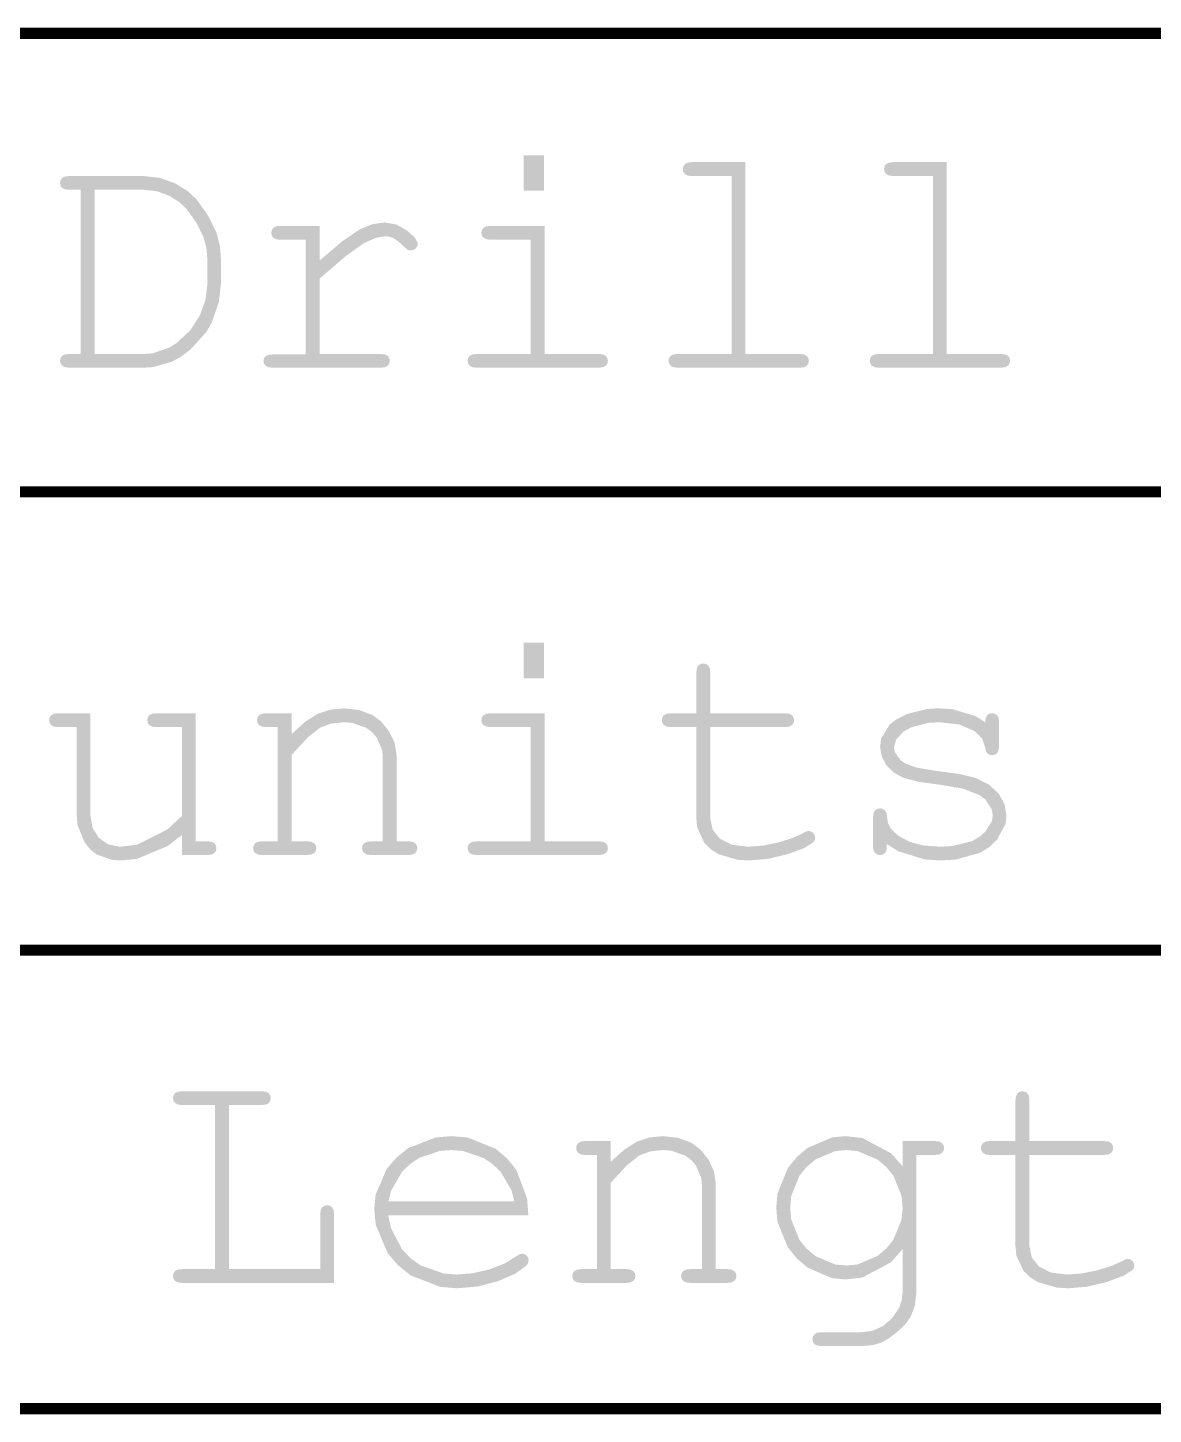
# Model space of a CAD drawing. Extents: x 0 to 13284, y 0 to 3969.
# Drawn here: x 9771.6 to 10168, y 3480.5 to 3968.7 of the extents above; entities that cross this region are included whole.
import ezdxf

# ---------------------------------------------------------------- set-up
doc = ezdxf.new("R2010")
doc.units = 0
doc.layers.add('DRILL_SYMBOLS', color=255, linetype='CONTINUOUS')

msp = doc.modelspace()

# ---------------------------------------------------------------- hatches: boundary and pattern name
at = {"layer": 'DRILL_SYMBOLS'}
for points in [[(9953.413071, 3923.75874), (9953.413071, 3911.244134), (9946.26185, 3911.244134), (9946.26185, 3923.75874)], [(10024.348425, 3921.336535), (10024.348425, 3853.80378), (10043.379843, 3853.80378), (10044.90815, 3853.637992), (10045.917362, 3853.140591), (10046.479685, 3852.369213), (10046.667087, 3851.381614), (10046.479685, 3850.430039), (10045.917362, 3849.651496), (10044.90815, 3849.132441), (10043.379843, 3848.959449), (10000.472598, 3848.959449), (9998.987598, 3849.132441), (9997.992756, 3849.651496), (9997.430472, 3850.430039), (9997.243031, 3851.381614), (9997.430472, 3852.369213), (9997.992756, 3853.140591), (9998.987598, 3853.637992), (10000.472598, 3853.80378), (10019.504055, 3853.80378), (10019.504055, 3916.434528), (10005.547677, 3916.434528), (10004.055433, 3916.60752), (10003.038976, 3917.126575), (10002.455039, 3917.919528), (10002.260433, 3918.91437), (10002.447835, 3919.865945), (10003.010157, 3920.644488), (10004.01937, 3921.163543), (10005.547677, 3921.336535)], [(10095.226102, 3921.336535), (10095.226102, 3853.80378), (10114.25752, 3853.80378), (10115.785827, 3853.637992), (10116.795039, 3853.140591), (10117.357362, 3852.369213), (10117.544764, 3851.381614), (10117.357362, 3850.430039), (10116.795039, 3849.651496), (10115.785827, 3849.132441), (10114.25752, 3848.959449), (10071.350276, 3848.959449), (10069.865276, 3849.132441), (10068.870433, 3849.651496), (10068.30815, 3850.430039), (10068.120709, 3851.381614), (10068.30815, 3852.369213), (10068.870433, 3853.140591), (10069.865276, 3853.637992), (10071.350276, 3853.80378), (10090.381732, 3853.80378), (10090.381732, 3916.434528), (10076.425354, 3916.434528), (10074.93311, 3916.60752), (10073.916654, 3917.126575), (10073.332717, 3917.919528), (10073.13811, 3918.91437), (10073.325512, 3919.865945), (10073.887835, 3920.644488), (10074.897047, 3921.163543), (10076.425354, 3921.336535)], [(9790.261772, 3853.80378), (9812.695787, 3853.80378), (9815.703701, 3854.05252), (9821.427559, 3856.042165), (9824.143504, 3857.78311), (9828.814843, 3862.158898), (9832.159764, 3867.327638), (9834.171024, 3872.85685), (9834.841457, 3878.313976), (9834.841457, 3887.079961), (9834.481024, 3891.333189), (9833.399685, 3895.09626), (9830.890984, 3900.099213), (9827.517244, 3904.842638), (9824.950866, 3907.272047), (9821.404134, 3909.485157), (9817.208543, 3911.063898), (9812.695787, 3911.590157), (9795.106142, 3911.590157), (9795.106142, 3853.80378), (9790.261772, 3853.80378), (9790.261772, 3911.590157), (9786.167126, 3911.590157), (9784.682087, 3911.755945), (9783.687283, 3912.253386), (9783.125, 3913.024724), (9782.937559, 3914.012323), (9783.125, 3914.999961), (9783.687283, 3915.771299), (9784.682087, 3916.268701), (9786.167126, 3916.434528), (9812.234409, 3916.434528), (9818.080827, 3915.800118), (9823.39378, 3913.897008), (9827.841654, 3911.186457), (9831.092835, 3908.129882), (9835.100984, 3902.492559), (9838.013386, 3896.538031), (9839.267717, 3891.693661), (9839.685827, 3886.04189), (9839.685827, 3879.352047), (9838.864016, 3872.027835), (9836.398583, 3864.934291), (9834.481024, 3861.556929), (9829.002283, 3855.472638), (9825.441102, 3852.765709), (9822.474646, 3851.100472), (9815.871299, 3849.197323), (9812.234409, 3848.959449), (9786.167126, 3848.959449), (9784.682087, 3849.132441), (9783.687283, 3849.651496), (9783.125, 3850.430039), (9782.937559, 3851.381614), (9783.125, 3852.369213), (9783.687283, 3853.140591), (9784.682087, 3853.637992), (9786.167126, 3853.80378)], [(9874.346102, 3898.90252), (9874.346102, 3886.67626), (9882.614685, 3893.690512), (9888.504331, 3897.662598), (9893.024291, 3899.500866), (9897.183819, 3900.113622), (9901.357756, 3899.385512), (9905.228937, 3897.20122), (9908.01878, 3894.642087), (9908.948701, 3892.789409), (9908.768504, 3891.787362), (9908.227835, 3890.972756), (9907.413228, 3890.432087), (9906.411181, 3890.25189), (9905.877717, 3890.302323), (9905.430787, 3890.45374), (9904.854094, 3890.879055), (9903.931339, 3891.751339), (9902.042598, 3893.452598), (9900.413425, 3894.519528), (9898.928386, 3895.081811), (9897.472205, 3895.269252), (9893.975866, 3894.634882), (9889.830787, 3892.731732), (9883.724843, 3888.36315), (9874.346102, 3880.33248), (9874.346102, 3853.80378), (9895.799724, 3853.80378), (9897.327992, 3853.637992), (9898.337244, 3853.140591), (9898.899528, 3852.369213), (9899.086969, 3851.381614), (9898.899528, 3850.430039), (9898.337244, 3849.651496), (9897.327992, 3849.132441), (9895.799724, 3848.959449), (9857.794528, 3848.959449), (9856.309488, 3849.125236), (9855.314685, 3849.622638), (9854.752362, 3850.379567), (9854.564961, 3851.323937), (9854.745157, 3852.225039), (9855.285827, 3852.967559), (9856.273465, 3853.464961), (9857.794528, 3853.630787), (9869.501732, 3853.630787), (9869.501732, 3894.000472), (9860.562756, 3894.000472), (9859.077717, 3894.173504), (9858.082874, 3894.692559), (9857.520591, 3895.485512), (9857.33315, 3896.480354), (9857.513386, 3897.431929), (9858.054055, 3898.210472), (9859.041654, 3898.729528), (9860.562756, 3898.90252)], [(9953.586063, 3898.90252), (9953.586063, 3853.80378), (9972.61752, 3853.80378), (9974.145787, 3853.637992), (9975.155039, 3853.140591), (9975.717323, 3852.369213), (9975.904764, 3851.381614), (9975.717323, 3850.430039), (9975.155039, 3849.651496), (9974.145787, 3849.132441), (9972.61752, 3848.959449), (9929.710276, 3848.959449), (9928.225236, 3849.132441), (9927.230433, 3849.651496), (9926.66815, 3850.430039), (9926.480709, 3851.381614), (9926.66815, 3852.369213), (9927.230433, 3853.140591), (9928.225236, 3853.637992), (9929.710276, 3853.80378), (9948.741732, 3853.80378), (9948.741732, 3894.000472), (9934.612323, 3894.000472), (9933.120079, 3894.173504), (9932.103622, 3894.692559), (9931.519724, 3895.471102), (9931.325079, 3896.422677), (9931.51252, 3897.41748), (9932.074803, 3898.210472), (9933.084055, 3898.729528), (9934.612323, 3898.90252)], [(9953.413071, 3752.16248), (9953.413071, 3739.647874), (9946.26185, 3739.647874), (9946.26185, 3752.16248)], [(10011.949134, 3727.30626), (10038.247126, 3727.30626), (10039.732165, 3727.133268), (10040.726969, 3726.614213), (10041.289252, 3725.82122), (10041.476693, 3724.826417), (10041.289252, 3723.874843), (10040.726969, 3723.096299), (10039.732165, 3722.577244), (10038.247126, 3722.404213), (10011.949134, 3722.404213), (10011.949134, 3690.166142), (10012.792598, 3686.302165), (10015.322913, 3683.130276), (10019.482402, 3681.010866), (10025.213465, 3680.304409), (10030.317362, 3680.672047), (10035.824961, 3681.775), (10040.9, 3683.339331), (10044.70626, 3685.091102), (10045.75878, 3685.653386), (10046.609409, 3685.840827), (10047.474488, 3685.660591), (10048.224213, 3685.119921), (10048.743268, 3684.334134), (10048.91626, 3683.418622), (10048.728819, 3682.582402), (10048.166535, 3681.803819), (10045.00185, 3679.821378), (10039.198701, 3677.680354), (10032.227717, 3676.015787), (10025.559488, 3675.460945), (10021.536929, 3675.709567), (10014.789449, 3677.69878), (10012.064488, 3679.439331), (10009.86937, 3681.602008), (10007.360709, 3686.965394), (10007.047126, 3690.166142), (10007.047126, 3722.404213), (9998.10811, 3722.404213), (9996.623071, 3722.577244), (9995.628228, 3723.096299), (9995.065945, 3723.889252), (9994.878504, 3724.884094), (9995.065945, 3725.835669), (9995.628228, 3726.614213), (9996.623071, 3727.133268), (9998.10811, 3727.30626), (10007.047126, 3727.30626), (10007.047126, 3741.608661), (10007.220118, 3743.093701), (10007.739173, 3744.088543), (10008.517717, 3744.650827), (10009.469291, 3744.838268), (10010.464094, 3744.650827), (10011.257087, 3744.088543), (10011.776142, 3743.093701), (10011.949134, 3741.608661)], [(9825.844764, 3677.363189), (9825.844764, 3684.456693), (9820.784134, 3680.521063), (9810.057323, 3676.02315), (9804.391181, 3675.460945), (9801.057047, 3675.702362), (9795.664803, 3677.633898), (9793.606693, 3679.323976), (9791.51252, 3681.966024), (9789.119173, 3687.877323), (9788.82, 3691.146535), (9788.82, 3722.404213), (9782.30315, 3722.404213), (9780.81815, 3722.577244), (9779.823307, 3723.096299), (9779.261024, 3723.889252), (9779.073583, 3724.884094), (9779.261024, 3725.835669), (9779.823307, 3726.614213), (9780.81815, 3727.133268), (9782.30315, 3727.30626), (9793.66437, 3727.30626), (9793.66437, 3691.146535), (9794.414094, 3686.83563), (9796.663268, 3683.360945), (9800.037008, 3681.068543), (9804.160472, 3680.304409), (9809.949213, 3680.982008), (9820.791378, 3686.40311), (9825.844764, 3691.146535), (9825.844764, 3722.404213), (9816.905787, 3722.404213), (9815.420748, 3722.577244), (9814.425906, 3723.096299), (9813.863622, 3723.889252), (9813.676181, 3724.884094), (9813.863622, 3725.835669), (9814.425906, 3726.614213), (9815.420748, 3727.133268), (9816.905787, 3727.30626), (9830.689134, 3727.30626), (9830.689134, 3682.20752), (9834.78378, 3682.20752), (9836.268819, 3682.041732), (9837.263661, 3681.544331), (9837.825945, 3680.772953), (9838.013346, 3679.785354), (9837.825945, 3678.83378), (9837.263661, 3678.055236), (9836.268819, 3677.536181), (9834.78378, 3677.363189)], [(9864.48437, 3727.30626), (9864.48437, 3719.982047), (9869.314291, 3724.321811), (9873.654055, 3727.075591), (9878.008228, 3728.546181), (9882.881417, 3729.036417), (9888.172717, 3728.445276), (9892.973858, 3726.67189), (9896.052047, 3724.372244), (9898.827441, 3720.933622), (9900.795472, 3716.875039), (9901.451496, 3712.715512), (9901.451496, 3682.20752), (9905.546142, 3682.20752), (9907.031142, 3682.041732), (9908.025984, 3681.544331), (9908.588268, 3680.772953), (9908.775709, 3679.785354), (9908.588268, 3678.83378), (9908.025984, 3678.055236), (9907.031142, 3677.536181), (9905.546142, 3677.363189), (9892.570157, 3677.363189), (9891.04185, 3677.536181), (9890.032638, 3678.055236), (9889.470315, 3678.83378), (9889.282913, 3679.785354), (9889.470315, 3680.772953), (9890.032638, 3681.544331), (9891.04185, 3682.041732), (9892.570157, 3682.20752), (9896.607126, 3682.20752), (9896.607126, 3711.90811), (9896.372835, 3714.375354), (9894.498504, 3718.715079), (9892.858504, 3720.587598), (9890.825591, 3722.139291), (9885.808228, 3723.912677), (9882.82374, 3724.13437), (9878.354252, 3723.651378), (9874.519134, 3722.202402), (9870.251457, 3718.835827), (9864.48437, 3712.600157), (9864.48437, 3682.20752), (9869.96311, 3682.20752), (9871.44815, 3682.041732), (9872.442953, 3681.544331), (9873.005236, 3680.772953), (9873.192677, 3679.785354), (9873.005236, 3678.83378), (9872.442953, 3678.055236), (9871.44815, 3677.536181), (9869.96311, 3677.363189), (9854.16126, 3677.363189), (9852.67622, 3677.536181), (9851.681378, 3678.055236), (9851.119094, 3678.83378), (9850.931654, 3679.785354), (9851.119094, 3680.772953), (9851.681378, 3681.544331), (9852.67622, 3682.041732), (9854.16126, 3682.20752), (9859.64, 3682.20752), (9859.64, 3722.404213), (9855.545354, 3722.404213), (9854.060315, 3722.577244), (9853.065512, 3723.096299), (9852.503189, 3723.889252), (9852.315787, 3724.884094), (9852.503189, 3725.835669), (9853.065512, 3726.614213), (9854.060315, 3727.133268), (9855.545354, 3727.30626)], [(9953.586063, 3727.30626), (9953.586063, 3682.20752), (9972.61752, 3682.20752), (9974.145787, 3682.041732), (9975.155039, 3681.544331), (9975.717323, 3680.772953), (9975.904764, 3679.785354), (9975.717323, 3678.83378), (9975.155039, 3678.055236), (9974.145787, 3677.536181), (9972.61752, 3677.363189), (9929.710276, 3677.363189), (9928.225236, 3677.536181), (9927.230433, 3678.055236), (9926.66815, 3678.83378), (9926.480709, 3679.785354), (9926.66815, 3680.772953), (9927.230433, 3681.544331), (9928.225236, 3682.041732), (9929.710276, 3682.20752), (9948.741693, 3682.20752), (9948.741693, 3722.404213), (9934.612323, 3722.404213), (9933.120079, 3722.577244), (9932.103622, 3723.096299), (9931.519724, 3723.874843), (9931.325079, 3724.826417), (9931.51248, 3725.82122), (9932.074803, 3726.614213), (9933.084016, 3727.133268), (9934.612323, 3727.30626)], [(10108.77878, 3724.13437), (10108.951772, 3725.576142), (10109.470827, 3726.556535), (10110.24937, 3727.118819), (10111.200945, 3727.30626), (10112.195787, 3727.118819), (10112.98874, 3726.556535), (10113.507795, 3725.547283), (10113.680827, 3724.019016), (10113.680827, 3715.714409), (10113.507795, 3714.22937), (10112.98874, 3713.234528), (10112.195787, 3712.672244), (10111.200945, 3712.484803), (10110.299843, 3712.643425), (10109.557323, 3713.119213), (10109.031102, 3713.955433), (10108.77878, 3715.195354), (10107.71185, 3718.352835), (10105.203189, 3720.904803), (10099.71, 3723.326969), (10092.688543, 3724.13437), (10088.849843, 3723.928898), (10082.534843, 3722.285276), (10080.058622, 3720.847126), (10077.506654, 3718.223071), (10076.656024, 3715.310709), (10076.908346, 3713.652638), (10078.926811, 3710.769094), (10080.692992, 3709.543583), (10084.701142, 3708.11622), (10091.189134, 3707.06374), (10099.738858, 3705.895906), (10105.203189, 3704.583898), (10110.083583, 3702.176142), (10113.536614, 3698.989803), (10115.591181, 3695.27), (10116.276024, 3691.26189), (10115.904764, 3688.261181), (10112.934685, 3682.768031), (10110.335906, 3680.275551), (10107.019803, 3678.169173), (10098.311496, 3675.76185), (10092.919252, 3675.460945), (10087.440512, 3675.824921), (10078.040118, 3678.73685), (10074.118504, 3681.284803), (10074.060827, 3679.67), (10073.887795, 3678.747283), (10073.563425, 3678.213819), (10073.051575, 3677.76685), (10072.41, 3677.464094), (10071.696299, 3677.363189), (10070.744724, 3677.550591), (10069.966181, 3678.112874), (10069.447126, 3679.107717), (10069.274134, 3680.592756), (10069.274134, 3690.569843), (10069.439921, 3692.054843), (10069.937362, 3693.049685), (10070.708701, 3693.611969), (10071.696299, 3693.799409), (10072.655079, 3693.619173), (10073.455276, 3693.078504), (10073.995945, 3692.235079), (10074.176181, 3691.146535), (10074.507756, 3688.709961), (10075.502598, 3686.705866), (10078.119409, 3684.175551), (10081.932913, 3682.121024), (10086.842165, 3680.758543), (10092.74622, 3680.304409), (10097.17248, 3680.524252), (10104.208346, 3682.283228), (10106.817953, 3683.822323), (10108.836457, 3685.606535), (10111.143268, 3689.326299), (10111.431654, 3691.26189), (10111.139685, 3693.399331), (10108.804016, 3697.00374), (10106.760276, 3698.470748), (10100.957126, 3700.734331), (10093.005748, 3702.104016), (10085.25622, 3703.170945), (10080.058622, 3704.52622), (10076.569528, 3706.400512), (10073.945472, 3709.024567), (10072.30185, 3712.13878), (10071.753976, 3715.483701), (10072.136063, 3718.437559), (10075.192598, 3723.382835), (10077.867126, 3725.374291), (10081.071457, 3726.976457), (10088.36685, 3728.80752), (10092.457874, 3729.036417), (10097.240984, 3728.730039), (10105.401417, 3726.279016)], [(9842.390512, 3589.361063), (9842.390512, 3531.574685), (9874.570945, 3531.574685), (9874.570945, 3550.836811), (9874.743937, 3552.32185), (9875.262992, 3553.316654), (9876.055984, 3553.878976), (9877.050787, 3554.066378), (9878.002362, 3553.886181), (9878.780906, 3553.345512), (9879.299961, 3552.357874), (9879.472992, 3550.836811), (9879.472992, 3526.730354), (9825.954291, 3526.730354), (9824.469252, 3526.903346), (9823.474409, 3527.422402), (9822.912126, 3528.200945), (9822.724685, 3529.15252), (9822.912126, 3530.140118), (9823.474409, 3530.911496), (9824.469252, 3531.408898), (9825.954291, 3531.574685), (9837.488465, 3531.574685), (9837.488465, 3589.361063), (9825.954291, 3589.361063), (9824.469252, 3589.52685), (9823.474409, 3590.024291), (9822.912126, 3590.79563), (9822.724685, 3591.783228), (9822.912126, 3592.770866), (9823.474409, 3593.542205), (9824.469252, 3594.039606), (9825.954291, 3594.205433), (9853.924724, 3594.205433), (9855.409764, 3594.039606), (9856.404567, 3593.542205), (9856.96685, 3592.770866), (9857.154291, 3591.783228), (9856.96685, 3590.79563), (9856.404567, 3590.024291), (9855.409764, 3589.52685), (9853.924724, 3589.361063)], [(10124.344094, 3576.673425), (10150.642087, 3576.673425), (10152.127126, 3576.500433), (10153.121929, 3575.981378), (10153.684213, 3575.188386), (10153.871654, 3574.193583), (10153.684213, 3573.242008), (10153.121929, 3572.463465), (10152.127126, 3571.944409), (10150.642087, 3571.771378), (10124.344094, 3571.771378), (10124.344094, 3539.533307), (10125.18752, 3535.669331), (10127.717874, 3532.497441), (10131.877362, 3530.378031), (10137.608425, 3529.671575), (10142.712323, 3530.039213), (10148.219882, 3531.142165), (10153.294961, 3532.706496), (10157.10122, 3534.458268), (10158.15374, 3535.020551), (10159.00437, 3535.207992), (10159.869449, 3535.027756), (10160.619173, 3534.487087), (10161.138189, 3533.701299), (10161.31122, 3532.785787), (10161.12378, 3531.949567), (10160.561496, 3531.170984), (10157.396811, 3529.188543), (10151.593661, 3527.04752), (10144.622677, 3525.382953), (10137.954449, 3524.82811), (10133.93189, 3525.076732), (10127.184409, 3527.065945), (10124.459449, 3528.806496), (10122.264331, 3530.969173), (10119.755669, 3536.332559), (10119.442047, 3539.533307), (10119.442047, 3571.771378), (10110.503071, 3571.771378), (10109.018031, 3571.944409), (10108.023189, 3572.463465), (10107.460906, 3573.256417), (10107.273465, 3574.25126), (10107.460906, 3575.202835), (10108.023189, 3575.981378), (10109.018031, 3576.500433), (10110.503071, 3576.673425), (10119.442047, 3576.673425), (10119.442047, 3590.975827), (10119.615079, 3592.460866), (10120.134134, 3593.455709), (10120.912677, 3594.017992), (10121.864252, 3594.205433), (10122.859055, 3594.017992), (10123.652047, 3593.455709), (10124.171102, 3592.460866), (10124.344094, 3590.975827)], [(9947.870787, 3550.548465), (9898.504409, 3550.548465), (9899.472205, 3546.077165), (9903.408268, 3538.507835), (9906.376496, 3535.409803), (9909.874606, 3532.899331), (9918.049488, 3530.030197), (9922.72622, 3529.671575), (9928.277087, 3530.118504), (9934.087441, 3531.45937), (9939.479685, 3533.535512), (9943.776142, 3536.188386), (9944.799803, 3536.837165), (9945.679291, 3537.053465), (9946.54437, 3536.873228), (9947.294094, 3536.332559), (9947.81311, 3535.546772), (9947.986142, 3534.63126), (9947.755472, 3533.665276), (9947.063386, 3532.72811), (9943.221063, 3529.938268), (9937.230512, 3527.335866), (9930.072087, 3525.455039), (9922.72622, 3524.82811), (9916.755472, 3525.338071), (9906.360276, 3529.417835), (9901.935827, 3532.987638), (9898.289961, 3537.282323), (9894.123228, 3547.158504), (9893.602362, 3552.739961), (9894.090787, 3557.829409), (9897.997992, 3566.88378), (9901.416811, 3570.848661), (9905.556496, 3574.153937), (9915.230787, 3577.931378), (9920.765433, 3578.403583), (9926.442402, 3577.91878), (9936.217638, 3574.040394), (9940.315906, 3570.646811), (9943.664409, 3566.48189), (9942.96878, 3555.450512), (9941.954094, 3559.27122), (9938.162244, 3565.788031), (9935.385039, 3568.484134), (9932.168071, 3570.679252), (9924.858268, 3573.187953), (9920.765433, 3573.501535), (9916.67437, 3573.191535), (9909.379016, 3570.711693), (9906.174646, 3568.541811), (9903.406457, 3565.86374), (9899.600157, 3559.318071), (9898.562087, 3555.450512), (9942.96878, 3555.450512), (9943.664409, 3566.48189), (9947.44189, 3556.432717)], [(9976.879331, 3576.673425), (9976.879331, 3569.349213), (9981.709252, 3573.688976), (9986.049016, 3576.442756), (9990.403189, 3577.913346), (9995.276378, 3578.403583), (10000.567677, 3577.812441), (10005.368819, 3576.039055), (10008.447008, 3573.739409), (10011.222402, 3570.300787), (10013.190433, 3566.242205), (10013.846457, 3562.082677), (10013.846457, 3531.574685), (10017.941063, 3531.574685), (10019.426102, 3531.408898), (10020.420945, 3530.911496), (10020.983228, 3530.140118), (10021.170669, 3529.15252), (10020.983228, 3528.200945), (10020.420945, 3527.422402), (10019.426102, 3526.903346), (10017.941063, 3526.730354), (10004.965118, 3526.730354), (10003.436811, 3526.903346), (10002.427559, 3527.422402), (10001.865276, 3528.200945), (10001.677874, 3529.15252), (10001.865276, 3530.140118), (10002.427559, 3530.911496), (10003.436811, 3531.408898), (10004.965118, 3531.574685), (10009.002087, 3531.574685), (10009.002087, 3561.275276), (10008.767795, 3563.74252), (10006.893465, 3568.082244), (10005.253465, 3569.954764), (10003.220551, 3571.506457), (9998.203189, 3573.279843), (9995.218701, 3573.501535), (9990.749213, 3573.018543), (9986.914094, 3571.569567), (9982.646417, 3568.202992), (9976.879331, 3561.967323), (9976.879331, 3531.574685), (9982.358071, 3531.574685), (9983.84311, 3531.408898), (9984.837913, 3530.911496), (9985.400197, 3530.140118), (9985.587638, 3529.15252), (9985.400197, 3528.200945), (9984.837913, 3527.422402), (9983.84311, 3526.903346), (9982.358071, 3526.730354), (9966.55622, 3526.730354), (9965.071181, 3526.903346), (9964.076339, 3527.422402), (9963.514055, 3528.200945), (9963.326614, 3529.15252), (9963.514055, 3530.140118), (9964.076339, 3530.911496), (9965.071181, 3531.408898), (9966.55622, 3531.574685), (9972.034961, 3531.574685), (9972.034961, 3571.771378), (9967.940315, 3571.771378), (9966.455276, 3571.944409), (9965.460472, 3572.463465), (9964.89815, 3573.256417), (9964.710748, 3574.25126), (9964.89815, 3575.202835), (9965.460472, 3575.981378), (9966.455276, 3576.500433), (9967.940315, 3576.673425)], [(10079.706732, 3567.792087), (10079.706732, 3576.673425), (10091.067913, 3576.673425), (10092.552953, 3576.500433), (10093.547795, 3575.981378), (10094.110079, 3575.188386), (10094.29752, 3574.193583), (10094.110079, 3573.242008), (10093.547795, 3572.463465), (10092.552953, 3571.944409), (10091.067913, 3571.771378), (10084.551102, 3571.771378), (10084.551102, 3523.386299), (10084.032047, 3518.801457), (10082.474961, 3514.735669), (10080.629488, 3512.154882), (10077.86126, 3509.487598), (10074.775866, 3507.166339), (10071.978819, 3505.623661), (10068.879016, 3504.758583), (10064.885276, 3504.470236), (10051.159567, 3504.470236), (10049.674567, 3504.636024), (10048.679724, 3505.133425), (10048.117441, 3505.904803), (10047.93, 3506.892402), (10048.117441, 3507.887244), (10048.679724, 3508.680197), (10049.674567, 3509.199252), (10051.159567, 3509.372244), (10065.058307, 3509.314606), (10069.11689, 3509.86248), (10072.757362, 3511.506102), (10075.893228, 3514.202205), (10078.437992, 3517.907559), (10079.389528, 3520.661378), (10079.706732, 3524.078386), (10079.706732, 3553.201339), (10079.340866, 3557.303189), (10076.414094, 3564.512047), (10073.85311, 3567.619094), (10070.783937, 3570.192638), (10063.791339, 3573.133858), (10059.867913, 3573.501535), (10055.94626, 3573.132087), (10048.968071, 3570.176417), (10045.911535, 3567.590236), (10043.363189, 3564.474213), (10040.450787, 3557.279764), (10040.086732, 3553.201339), (10040.450787, 3549.097677), (10043.363189, 3541.87437), (10045.911535, 3538.754724), (10048.968071, 3536.168543), (10055.94626, 3533.212913), (10059.867913, 3532.843465), (10063.791339, 3533.212913), (10070.783937, 3536.168543), (10073.85311, 3538.754724), (10076.414094, 3541.87437), (10079.340866, 3549.097677), (10079.706732, 3553.201339), (10079.706732, 3538.610551), (10075.532795, 3533.942835), (10065.498031, 3528.608228), (10059.637205, 3527.941417), (10054.819882, 3528.404606), (10046.21248, 3532.109961), (10042.422441, 3535.352165), (10039.255945, 3539.246732), (10035.637087, 3548.171339), (10035.184724, 3553.201339), (10035.637087, 3558.229528), (10039.255945, 3567.139685), (10042.422441, 3571.021693), (10046.21248, 3574.25126), (10054.819882, 3577.942205), (10059.637205, 3578.403583), (10065.498031, 3577.740354), (10075.532795, 3572.434606)]]:
    msp.add_hatch(color=7, dxfattribs=at).paths.add_polyline_path(points)

# ---------------------------------------------------------------- linework, layer by layer
at = {"layer": 'DRILL_SYMBOLS', "color": 7}
for points, const_width in [([(13281.884016, 3966.692913), (7116.299213, 3966.692913)], 3.937008), ([(9953.413071, 3923.75874), (9953.413071, 3911.244134), (9946.26185, 3911.244134), (9946.26185, 3923.75874), (9953.413071, 3923.75874)], 0.000039), ([(10024.348425, 3921.336535), (10024.348425, 3853.80378), (10043.379843, 3853.80378), (10044.90815, 3853.637992), (10045.917362, 3853.140591), (10046.479685, 3852.369213), (10046.667087, 3851.381614), (10046.479685, 3850.430039), (10045.917362, 3849.651496), (10044.90815, 3849.132441), (10043.379843, 3848.959449), (10000.472598, 3848.959449), (9998.987598, 3849.132441), (9997.992756, 3849.651496), (9997.430472, 3850.430039), (9997.243031, 3851.381614), (9997.430472, 3852.369213), (9997.992756, 3853.140591), (9998.987598, 3853.637992), (10000.472598, 3853.80378), (10019.504055, 3853.80378), (10019.504055, 3916.434528), (10005.547677, 3916.434528), (10004.055433, 3916.60752), (10003.038976, 3917.126575), (10002.455039, 3917.919528), (10002.260433, 3918.91437), (10002.447835, 3919.865945), (10003.010157, 3920.644488), (10004.01937, 3921.163543), (10005.547677, 3921.336535), (10024.348425, 3921.336535)], 0.000039), ([(10095.226102, 3921.336535), (10095.226102, 3853.80378), (10114.25752, 3853.80378), (10115.785827, 3853.637992), (10116.795039, 3853.140591), (10117.357362, 3852.369213), (10117.544764, 3851.381614), (10117.357362, 3850.430039), (10116.795039, 3849.651496), (10115.785827, 3849.132441), (10114.25752, 3848.959449), (10071.350276, 3848.959449), (10069.865276, 3849.132441), (10068.870433, 3849.651496), (10068.30815, 3850.430039), (10068.120709, 3851.381614), (10068.30815, 3852.369213), (10068.870433, 3853.140591), (10069.865276, 3853.637992), (10071.350276, 3853.80378), (10090.381732, 3853.80378), (10090.381732, 3916.434528), (10076.425354, 3916.434528), (10074.93311, 3916.60752), (10073.916654, 3917.126575), (10073.332717, 3917.919528), (10073.13811, 3918.91437), (10073.325512, 3919.865945), (10073.887835, 3920.644488), (10074.897047, 3921.163543), (10076.425354, 3921.336535), (10095.226102, 3921.336535)], 0.000039), ([(9790.261772, 3853.80378), (9812.695787, 3853.80378), (9815.703701, 3854.05252), (9821.427559, 3856.042165), (9824.143504, 3857.78311), (9828.814843, 3862.158898), (9832.159764, 3867.327638), (9834.171024, 3872.85685), (9834.841457, 3878.313976), (9834.841457, 3887.079961), (9834.481024, 3891.333189), (9833.399685, 3895.09626), (9830.890984, 3900.099213), (9827.517244, 3904.842638), (9824.950866, 3907.272047), (9821.404134, 3909.485157), (9817.208543, 3911.063898), (9812.695787, 3911.590157), (9795.106142, 3911.590157), (9795.106142, 3853.80378), (9790.261772, 3853.80378), (9790.261772, 3911.590157), (9786.167126, 3911.590157), (9784.682087, 3911.755945), (9783.687283, 3912.253386), (9783.125, 3913.024724), (9782.937559, 3914.012323), (9783.125, 3914.999961), (9783.687283, 3915.771299), (9784.682087, 3916.268701), (9786.167126, 3916.434528), (9812.234409, 3916.434528), (9818.080827, 3915.800118), (9823.39378, 3913.897008), (9827.841654, 3911.186457), (9831.092835, 3908.129882), (9835.100984, 3902.492559), (9838.013386, 3896.538031), (9839.267717, 3891.693661), (9839.685827, 3886.04189), (9839.685827, 3879.352047), (9838.864016, 3872.027835), (9836.398583, 3864.934291), (9834.481024, 3861.556929), (9829.002283, 3855.472638), (9825.441102, 3852.765709), (9822.474646, 3851.100472), (9815.871299, 3849.197323), (9812.234409, 3848.959449), (9786.167126, 3848.959449), (9784.682087, 3849.132441), (9783.687283, 3849.651496), (9783.125, 3850.430039), (9782.937559, 3851.381614), (9783.125, 3852.369213), (9783.687283, 3853.140591), (9784.682087, 3853.637992), (9786.167126, 3853.80378), (9790.261772, 3853.80378)], 0.000039), ([(9874.346102, 3898.90252), (9874.346102, 3886.67626), (9882.614685, 3893.690512), (9888.504331, 3897.662598), (9893.024291, 3899.500866), (9897.183819, 3900.113622), (9901.357756, 3899.385512), (9905.228937, 3897.20122), (9908.01878, 3894.642087), (9908.948701, 3892.789409), (9908.768504, 3891.787362), (9908.227835, 3890.972756), (9907.413228, 3890.432087), (9906.411181, 3890.25189), (9905.877717, 3890.302323), (9905.430787, 3890.45374), (9904.854094, 3890.879055), (9903.931339, 3891.751339), (9902.042598, 3893.452598), (9900.413425, 3894.519528), (9898.928386, 3895.081811), (9897.472205, 3895.269252), (9893.975866, 3894.634882), (9889.830787, 3892.731732), (9883.724843, 3888.36315), (9874.346102, 3880.33248), (9874.346102, 3853.80378), (9895.799724, 3853.80378), (9897.327992, 3853.637992), (9898.337244, 3853.140591), (9898.899528, 3852.369213), (9899.086969, 3851.381614), (9898.899528, 3850.430039), (9898.337244, 3849.651496), (9897.327992, 3849.132441), (9895.799724, 3848.959449), (9857.794528, 3848.959449), (9856.309488, 3849.125236), (9855.314685, 3849.622638), (9854.752362, 3850.379567), (9854.564961, 3851.323937), (9854.745157, 3852.225039), (9855.285827, 3852.967559), (9856.273465, 3853.464961), (9857.794528, 3853.630787), (9869.501732, 3853.630787), (9869.501732, 3894.000472), (9860.562756, 3894.000472), (9859.077717, 3894.173504), (9858.082874, 3894.692559), (9857.520591, 3895.485512), (9857.33315, 3896.480354), (9857.513386, 3897.431929), (9858.054055, 3898.210472), (9859.041654, 3898.729528), (9860.562756, 3898.90252), (9874.346102, 3898.90252)], 0.000039), ([(9953.586063, 3898.90252), (9953.586063, 3853.80378), (9972.61752, 3853.80378), (9974.145787, 3853.637992), (9975.155039, 3853.140591), (9975.717323, 3852.369213), (9975.904764, 3851.381614), (9975.717323, 3850.430039), (9975.155039, 3849.651496), (9974.145787, 3849.132441), (9972.61752, 3848.959449), (9929.710276, 3848.959449), (9928.225236, 3849.132441), (9927.230433, 3849.651496), (9926.66815, 3850.430039), (9926.480709, 3851.381614), (9926.66815, 3852.369213), (9927.230433, 3853.140591), (9928.225236, 3853.637992), (9929.710276, 3853.80378), (9948.741732, 3853.80378), (9948.741732, 3894.000472), (9934.612323, 3894.000472), (9933.120079, 3894.173504), (9932.103622, 3894.692559), (9931.519724, 3895.471102), (9931.325079, 3896.422677), (9931.51252, 3897.41748), (9932.074803, 3898.210472), (9933.084055, 3898.729528), (9934.612323, 3898.90252), (9953.586063, 3898.90252)], 0.000039), ([(7116.299213, 3805.275591), (13281.884016, 3805.275591)], 3.937008), ([(9953.413071, 3752.16248), (9953.413071, 3739.647874), (9946.26185, 3739.647874), (9946.26185, 3752.16248), (9953.413071, 3752.16248)], 0.000039), ([(10011.949134, 3727.30626), (10038.247126, 3727.30626), (10039.732165, 3727.133268), (10040.726969, 3726.614213), (10041.289252, 3725.82122), (10041.476693, 3724.826417), (10041.289252, 3723.874843), (10040.726969, 3723.096299), (10039.732165, 3722.577244), (10038.247126, 3722.404213), (10011.949134, 3722.404213), (10011.949134, 3690.166142), (10012.792598, 3686.302165), (10015.322913, 3683.130276), (10019.482402, 3681.010866), (10025.213465, 3680.304409), (10030.317362, 3680.672047), (10035.824961, 3681.775), (10040.9, 3683.339331), (10044.70626, 3685.091102), (10045.75878, 3685.653386), (10046.609409, 3685.840827), (10047.474488, 3685.660591), (10048.224213, 3685.119921), (10048.743268, 3684.334134), (10048.91626, 3683.418622), (10048.728819, 3682.582402), (10048.166535, 3681.803819), (10045.00185, 3679.821378), (10039.198701, 3677.680354), (10032.227717, 3676.015787), (10025.559488, 3675.460945), (10021.536929, 3675.709567), (10014.789449, 3677.69878), (10012.064488, 3679.439331), (10009.86937, 3681.602008), (10007.360709, 3686.965394), (10007.047126, 3690.166142), (10007.047126, 3722.404213), (9998.10811, 3722.404213), (9996.623071, 3722.577244), (9995.628228, 3723.096299), (9995.065945, 3723.889252), (9994.878504, 3724.884094), (9995.065945, 3725.835669), (9995.628228, 3726.614213), (9996.623071, 3727.133268), (9998.10811, 3727.30626), (10007.047126, 3727.30626), (10007.047126, 3741.608661), (10007.220118, 3743.093701), (10007.739173, 3744.088543), (10008.517717, 3744.650827), (10009.469291, 3744.838268), (10010.464094, 3744.650827), (10011.257087, 3744.088543), (10011.776142, 3743.093701), (10011.949134, 3741.608661), (10011.949134, 3727.30626)], 0.000039), ([(9825.844764, 3677.363189), (9825.844764, 3684.456693), (9820.784134, 3680.521063), (9810.057323, 3676.02315), (9804.391181, 3675.460945), (9801.057047, 3675.702362), (9795.664803, 3677.633898), (9793.606693, 3679.323976), (9791.51252, 3681.966024), (9789.119173, 3687.877323), (9788.82, 3691.146535), (9788.82, 3722.404213), (9782.30315, 3722.404213), (9780.81815, 3722.577244), (9779.823307, 3723.096299), (9779.261024, 3723.889252), (9779.073583, 3724.884094), (9779.261024, 3725.835669), (9779.823307, 3726.614213), (9780.81815, 3727.133268), (9782.30315, 3727.30626), (9793.66437, 3727.30626), (9793.66437, 3691.146535), (9794.414094, 3686.83563), (9796.663268, 3683.360945), (9800.037008, 3681.068543), (9804.160472, 3680.304409), (9809.949213, 3680.982008), (9820.791378, 3686.40311), (9825.844764, 3691.146535), (9825.844764, 3722.404213), (9816.905787, 3722.404213), (9815.420748, 3722.577244), (9814.425906, 3723.096299), (9813.863622, 3723.889252), (9813.676181, 3724.884094), (9813.863622, 3725.835669), (9814.425906, 3726.614213), (9815.420748, 3727.133268), (9816.905787, 3727.30626), (9830.689134, 3727.30626), (9830.689134, 3682.20752), (9834.78378, 3682.20752), (9836.268819, 3682.041732), (9837.263661, 3681.544331), (9837.825945, 3680.772953), (9838.013346, 3679.785354), (9837.825945, 3678.83378), (9837.263661, 3678.055236), (9836.268819, 3677.536181), (9834.78378, 3677.363189), (9825.844764, 3677.363189)], 0.000039), ([(9864.48437, 3727.30626), (9864.48437, 3719.982047), (9869.314291, 3724.321811), (9873.654055, 3727.075591), (9878.008228, 3728.546181), (9882.881417, 3729.036417), (9888.172717, 3728.445276), (9892.973858, 3726.67189), (9896.052047, 3724.372244), (9898.827441, 3720.933622), (9900.795472, 3716.875039), (9901.451496, 3712.715512), (9901.451496, 3682.20752), (9905.546142, 3682.20752), (9907.031142, 3682.041732), (9908.025984, 3681.544331), (9908.588268, 3680.772953), (9908.775709, 3679.785354), (9908.588268, 3678.83378), (9908.025984, 3678.055236), (9907.031142, 3677.536181), (9905.546142, 3677.363189), (9892.570157, 3677.363189), (9891.04185, 3677.536181), (9890.032638, 3678.055236), (9889.470315, 3678.83378), (9889.282913, 3679.785354), (9889.470315, 3680.772953), (9890.032638, 3681.544331), (9891.04185, 3682.041732), (9892.570157, 3682.20752), (9896.607126, 3682.20752), (9896.607126, 3711.90811), (9896.372835, 3714.375354), (9894.498504, 3718.715079), (9892.858504, 3720.587598), (9890.825591, 3722.139291), (9885.808228, 3723.912677), (9882.82374, 3724.13437), (9878.354252, 3723.651378), (9874.519134, 3722.202402), (9870.251457, 3718.835827), (9864.48437, 3712.600157), (9864.48437, 3682.20752), (9869.96311, 3682.20752), (9871.44815, 3682.041732), (9872.442953, 3681.544331), (9873.005236, 3680.772953), (9873.192677, 3679.785354), (9873.005236, 3678.83378), (9872.442953, 3678.055236), (9871.44815, 3677.536181), (9869.96311, 3677.363189), (9854.16126, 3677.363189), (9852.67622, 3677.536181), (9851.681378, 3678.055236), (9851.119094, 3678.83378), (9850.931654, 3679.785354), (9851.119094, 3680.772953), (9851.681378, 3681.544331), (9852.67622, 3682.041732), (9854.16126, 3682.20752), (9859.64, 3682.20752), (9859.64, 3722.404213), (9855.545354, 3722.404213), (9854.060315, 3722.577244), (9853.065512, 3723.096299), (9852.503189, 3723.889252), (9852.315787, 3724.884094), (9852.503189, 3725.835669), (9853.065512, 3726.614213), (9854.060315, 3727.133268), (9855.545354, 3727.30626), (9864.48437, 3727.30626)], 0.000039), ([(9953.586063, 3727.30626), (9953.586063, 3682.20752), (9972.61752, 3682.20752), (9974.145787, 3682.041732), (9975.155039, 3681.544331), (9975.717323, 3680.772953), (9975.904764, 3679.785354), (9975.717323, 3678.83378), (9975.155039, 3678.055236), (9974.145787, 3677.536181), (9972.61752, 3677.363189), (9929.710276, 3677.363189), (9928.225236, 3677.536181), (9927.230433, 3678.055236), (9926.66815, 3678.83378), (9926.480709, 3679.785354), (9926.66815, 3680.772953), (9927.230433, 3681.544331), (9928.225236, 3682.041732), (9929.710276, 3682.20752), (9948.741693, 3682.20752), (9948.741693, 3722.404213), (9934.612323, 3722.404213), (9933.120079, 3722.577244), (9932.103622, 3723.096299), (9931.519724, 3723.874843), (9931.325079, 3724.826417), (9931.51248, 3725.82122), (9932.074803, 3726.614213), (9933.084016, 3727.133268), (9934.612323, 3727.30626), (9953.586063, 3727.30626)], 0.000039), ([(10108.77878, 3724.13437), (10108.951772, 3725.576142), (10109.470827, 3726.556535), (10110.24937, 3727.118819), (10111.200945, 3727.30626), (10112.195787, 3727.118819), (10112.98874, 3726.556535), (10113.507795, 3725.547283), (10113.680827, 3724.019016), (10113.680827, 3715.714409), (10113.507795, 3714.22937), (10112.98874, 3713.234528), (10112.195787, 3712.672244), (10111.200945, 3712.484803), (10110.299843, 3712.643425), (10109.557323, 3713.119213), (10109.031102, 3713.955433), (10108.77878, 3715.195354), (10107.71185, 3718.352835), (10105.203189, 3720.904803), (10099.71, 3723.326969), (10092.688543, 3724.13437), (10088.849843, 3723.928898), (10082.534843, 3722.285276), (10080.058622, 3720.847126), (10077.506654, 3718.223071), (10076.656024, 3715.310709), (10076.908346, 3713.652638), (10078.926811, 3710.769094), (10080.692992, 3709.543583), (10084.701142, 3708.11622), (10091.189134, 3707.06374), (10099.738858, 3705.895906), (10105.203189, 3704.583898), (10110.083583, 3702.176142), (10113.536614, 3698.989803), (10115.591181, 3695.27), (10116.276024, 3691.26189), (10115.904764, 3688.261181), (10112.934685, 3682.768031), (10110.335906, 3680.275551), (10107.019803, 3678.169173), (10098.311496, 3675.76185), (10092.919252, 3675.460945), (10087.440512, 3675.824921), (10078.040118, 3678.73685), (10074.118504, 3681.284803), (10074.060827, 3679.67), (10073.887795, 3678.747283), (10073.563425, 3678.213819), (10073.051575, 3677.76685), (10072.41, 3677.464094), (10071.696299, 3677.363189), (10070.744724, 3677.550591), (10069.966181, 3678.112874), (10069.447126, 3679.107717), (10069.274134, 3680.592756), (10069.274134, 3690.569843), (10069.439921, 3692.054843), (10069.937362, 3693.049685), (10070.708701, 3693.611969), (10071.696299, 3693.799409), (10072.655079, 3693.619173), (10073.455276, 3693.078504), (10073.995945, 3692.235079), (10074.176181, 3691.146535), (10074.507756, 3688.709961), (10075.502598, 3686.705866), (10078.119409, 3684.175551), (10081.932913, 3682.121024), (10086.842165, 3680.758543), (10092.74622, 3680.304409), (10097.17248, 3680.524252), (10104.208346, 3682.283228), (10106.817953, 3683.822323), (10108.836457, 3685.606535), (10111.143268, 3689.326299), (10111.431654, 3691.26189), (10111.139685, 3693.399331), (10108.804016, 3697.00374), (10106.760276, 3698.470748), (10100.957126, 3700.734331), (10093.005748, 3702.104016), (10085.25622, 3703.170945), (10080.058622, 3704.52622), (10076.569528, 3706.400512), (10073.945472, 3709.024567), (10072.30185, 3712.13878), (10071.753976, 3715.483701), (10072.136063, 3718.437559), (10075.192598, 3723.382835), (10077.867126, 3725.374291), (10081.071457, 3726.976457), (10088.36685, 3728.80752), (10092.457874, 3729.036417), (10097.240984, 3728.730039), (10105.401417, 3726.279016), (10108.77878, 3724.13437)], 0.000039), ([(7116.299213, 3643.858268), (13281.884016, 3643.858268)], 3.937008), ([(9842.390512, 3589.361063), (9842.390512, 3531.574685), (9874.570945, 3531.574685), (9874.570945, 3550.836811), (9874.743937, 3552.32185), (9875.262992, 3553.316654), (9876.055984, 3553.878976), (9877.050787, 3554.066378), (9878.002362, 3553.886181), (9878.780906, 3553.345512), (9879.299961, 3552.357874), (9879.472992, 3550.836811), (9879.472992, 3526.730354), (9825.954291, 3526.730354), (9824.469252, 3526.903346), (9823.474409, 3527.422402), (9822.912126, 3528.200945), (9822.724685, 3529.15252), (9822.912126, 3530.140118), (9823.474409, 3530.911496), (9824.469252, 3531.408898), (9825.954291, 3531.574685), (9837.488465, 3531.574685), (9837.488465, 3589.361063), (9825.954291, 3589.361063), (9824.469252, 3589.52685), (9823.474409, 3590.024291), (9822.912126, 3590.79563), (9822.724685, 3591.783228), (9822.912126, 3592.770866), (9823.474409, 3593.542205), (9824.469252, 3594.039606), (9825.954291, 3594.205433), (9853.924724, 3594.205433), (9855.409764, 3594.039606), (9856.404567, 3593.542205), (9856.96685, 3592.770866), (9857.154291, 3591.783228), (9856.96685, 3590.79563), (9856.404567, 3590.024291), (9855.409764, 3589.52685), (9853.924724, 3589.361063), (9842.390512, 3589.361063)], 0.000039), ([(10124.344094, 3576.673425), (10150.642087, 3576.673425), (10152.127126, 3576.500433), (10153.121929, 3575.981378), (10153.684213, 3575.188386), (10153.871654, 3574.193583), (10153.684213, 3573.242008), (10153.121929, 3572.463465), (10152.127126, 3571.944409), (10150.642087, 3571.771378), (10124.344094, 3571.771378), (10124.344094, 3539.533307), (10125.18752, 3535.669331), (10127.717874, 3532.497441), (10131.877362, 3530.378031), (10137.608425, 3529.671575), (10142.712323, 3530.039213), (10148.219882, 3531.142165), (10153.294961, 3532.706496), (10157.10122, 3534.458268), (10158.15374, 3535.020551), (10159.00437, 3535.207992), (10159.869449, 3535.027756), (10160.619173, 3534.487087), (10161.138189, 3533.701299), (10161.31122, 3532.785787), (10161.12378, 3531.949567), (10160.561496, 3531.170984), (10157.396811, 3529.188543), (10151.593661, 3527.04752), (10144.622677, 3525.382953), (10137.954449, 3524.82811), (10133.93189, 3525.076732), (10127.184409, 3527.065945), (10124.459449, 3528.806496), (10122.264331, 3530.969173), (10119.755669, 3536.332559), (10119.442047, 3539.533307), (10119.442047, 3571.771378), (10110.503071, 3571.771378), (10109.018031, 3571.944409), (10108.023189, 3572.463465), (10107.460906, 3573.256417), (10107.273465, 3574.25126), (10107.460906, 3575.202835), (10108.023189, 3575.981378), (10109.018031, 3576.500433), (10110.503071, 3576.673425), (10119.442047, 3576.673425), (10119.442047, 3590.975827), (10119.615079, 3592.460866), (10120.134134, 3593.455709), (10120.912677, 3594.017992), (10121.864252, 3594.205433), (10122.859055, 3594.017992), (10123.652047, 3593.455709), (10124.171102, 3592.460866), (10124.344094, 3590.975827), (10124.344094, 3576.673425)], 0.000039), ([(9947.870787, 3550.548465), (9898.504409, 3550.548465), (9899.472205, 3546.077165), (9903.408268, 3538.507835), (9906.376496, 3535.409803), (9909.874606, 3532.899331), (9918.049488, 3530.030197), (9922.72622, 3529.671575), (9928.277087, 3530.118504), (9934.087441, 3531.45937), (9939.479685, 3533.535512), (9943.776142, 3536.188386), (9944.799803, 3536.837165), (9945.679291, 3537.053465), (9946.54437, 3536.873228), (9947.294094, 3536.332559), (9947.81311, 3535.546772), (9947.986142, 3534.63126), (9947.755472, 3533.665276), (9947.063386, 3532.72811), (9943.221063, 3529.938268), (9937.230512, 3527.335866), (9930.072087, 3525.455039), (9922.72622, 3524.82811), (9916.755472, 3525.338071), (9906.360276, 3529.417835), (9901.935827, 3532.987638), (9898.289961, 3537.282323), (9894.123228, 3547.158504), (9893.602362, 3552.739961), (9894.090787, 3557.829409), (9897.997992, 3566.88378), (9901.416811, 3570.848661), (9905.556496, 3574.153937), (9915.230787, 3577.931378), (9920.765433, 3578.403583), (9926.442402, 3577.91878), (9936.217638, 3574.040394), (9940.315906, 3570.646811), (9943.664409, 3566.48189), (9942.96878, 3555.450512), (9941.954094, 3559.27122), (9938.162244, 3565.788031), (9935.385039, 3568.484134), (9932.168071, 3570.679252), (9924.858268, 3573.187953), (9920.765433, 3573.501535), (9916.67437, 3573.191535), (9909.379016, 3570.711693), (9906.174646, 3568.541811), (9903.406457, 3565.86374), (9899.600157, 3559.318071), (9898.562087, 3555.450512), (9942.96878, 3555.450512), (9943.664409, 3566.48189), (9947.44189, 3556.432717), (9947.870787, 3550.548465)], 0.000039), ([(9976.879331, 3576.673425), (9976.879331, 3569.349213), (9981.709252, 3573.688976), (9986.049016, 3576.442756), (9990.403189, 3577.913346), (9995.276378, 3578.403583), (10000.567677, 3577.812441), (10005.368819, 3576.039055), (10008.447008, 3573.739409), (10011.222402, 3570.300787), (10013.190433, 3566.242205), (10013.846457, 3562.082677), (10013.846457, 3531.574685), (10017.941063, 3531.574685), (10019.426102, 3531.408898), (10020.420945, 3530.911496), (10020.983228, 3530.140118), (10021.170669, 3529.15252), (10020.983228, 3528.200945), (10020.420945, 3527.422402), (10019.426102, 3526.903346), (10017.941063, 3526.730354), (10004.965118, 3526.730354), (10003.436811, 3526.903346), (10002.427559, 3527.422402), (10001.865276, 3528.200945), (10001.677874, 3529.15252), (10001.865276, 3530.140118), (10002.427559, 3530.911496), (10003.436811, 3531.408898), (10004.965118, 3531.574685), (10009.002087, 3531.574685), (10009.002087, 3561.275276), (10008.767795, 3563.74252), (10006.893465, 3568.082244), (10005.253465, 3569.954764), (10003.220551, 3571.506457), (9998.203189, 3573.279843), (9995.218701, 3573.501535), (9990.749213, 3573.018543), (9986.914094, 3571.569567), (9982.646417, 3568.202992), (9976.879331, 3561.967323), (9976.879331, 3531.574685), (9982.358071, 3531.574685), (9983.84311, 3531.408898), (9984.837913, 3530.911496), (9985.400197, 3530.140118), (9985.587638, 3529.15252), (9985.400197, 3528.200945), (9984.837913, 3527.422402), (9983.84311, 3526.903346), (9982.358071, 3526.730354), (9966.55622, 3526.730354), (9965.071181, 3526.903346), (9964.076339, 3527.422402), (9963.514055, 3528.200945), (9963.326614, 3529.15252), (9963.514055, 3530.140118), (9964.076339, 3530.911496), (9965.071181, 3531.408898), (9966.55622, 3531.574685), (9972.034961, 3531.574685), (9972.034961, 3571.771378), (9967.940315, 3571.771378), (9966.455276, 3571.944409), (9965.460472, 3572.463465), (9964.89815, 3573.256417), (9964.710748, 3574.25126), (9964.89815, 3575.202835), (9965.460472, 3575.981378), (9966.455276, 3576.500433), (9967.940315, 3576.673425), (9976.879331, 3576.673425)], 0.000039), ([(10079.706732, 3567.792087), (10079.706732, 3576.673425), (10091.067913, 3576.673425), (10092.552953, 3576.500433), (10093.547795, 3575.981378), (10094.110079, 3575.188386), (10094.29752, 3574.193583), (10094.110079, 3573.242008), (10093.547795, 3572.463465), (10092.552953, 3571.944409), (10091.067913, 3571.771378), (10084.551102, 3571.771378), (10084.551102, 3523.386299), (10084.032047, 3518.801457), (10082.474961, 3514.735669), (10080.629488, 3512.154882), (10077.86126, 3509.487598), (10074.775866, 3507.166339), (10071.978819, 3505.623661), (10068.879016, 3504.758583), (10064.885276, 3504.470236), (10051.159567, 3504.470236), (10049.674567, 3504.636024), (10048.679724, 3505.133425), (10048.117441, 3505.904803), (10047.93, 3506.892402), (10048.117441, 3507.887244), (10048.679724, 3508.680197), (10049.674567, 3509.199252), (10051.159567, 3509.372244), (10065.058307, 3509.314606), (10069.11689, 3509.86248), (10072.757362, 3511.506102), (10075.893228, 3514.202205), (10078.437992, 3517.907559), (10079.389528, 3520.661378), (10079.706732, 3524.078386), (10079.706732, 3553.201339), (10079.340866, 3557.303189), (10076.414094, 3564.512047), (10073.85311, 3567.619094), (10070.783937, 3570.192638), (10063.791339, 3573.133858), (10059.867913, 3573.501535), (10055.94626, 3573.132087), (10048.968071, 3570.176417), (10045.911535, 3567.590236), (10043.363189, 3564.474213), (10040.450787, 3557.279764), (10040.086732, 3553.201339), (10040.450787, 3549.097677), (10043.363189, 3541.87437), (10045.911535, 3538.754724), (10048.968071, 3536.168543), (10055.94626, 3533.212913), (10059.867913, 3532.843465), (10063.791339, 3533.212913), (10070.783937, 3536.168543), (10073.85311, 3538.754724), (10076.414094, 3541.87437), (10079.340866, 3549.097677), (10079.706732, 3553.201339), (10079.706732, 3538.610551), (10075.532795, 3533.942835), (10065.498031, 3528.608228), (10059.637205, 3527.941417), (10054.819882, 3528.404606), (10046.21248, 3532.109961), (10042.422441, 3535.352165), (10039.255945, 3539.246732), (10035.637087, 3548.171339), (10035.184724, 3553.201339), (10035.637087, 3558.229528), (10039.255945, 3567.139685), (10042.422441, 3571.021693), (10046.21248, 3574.25126), (10054.819882, 3577.942205), (10059.637205, 3578.403583), (10065.498031, 3577.740354), (10075.532795, 3572.434606), (10079.706732, 3567.792087)], 0.000039), ([(7116.299213, 3482.440945), (13281.884016, 3482.440945)], 3.937008)]:
    msp.add_lwpolyline(points, dxfattribs=dict(at, const_width=const_width))

doc.saveas('drawing.dxf')
